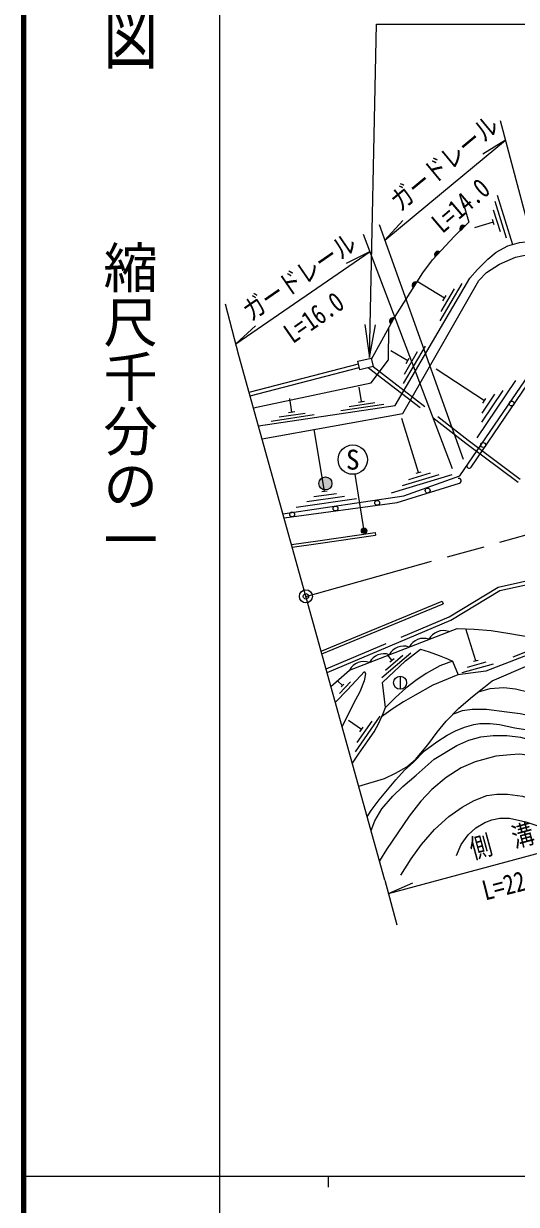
# Model space of a CAD drawing. Units: millimetres at full size, sheet at 1:1000; details may follow other scales. Extents: x 40000 to 680000, y 20000 to 380000.
# Drawn here: x 40000 to 85316, y 202409 to 310914 of the extents above; entities that cross this region are included whole.
import ezdxf
from ezdxf.enums import TextEntityAlignment as Align

# ---------------------------------------------------------------- set-up
doc = ezdxf.new("R2010")
doc.units = ezdxf.units.MM
doc.header["$LTSCALE"] = 1000
doc.header["$PDMODE"] = 32
doc.header["$PDSIZE"] = 500
doc.linetypes.add('CHAIN', pattern=[18.5, 12, -1.5, 3.5, -1.5])
doc.linetypes.add('DASHED', pattern=[7.5, 6, -1.5])
for name, color, linetype, lineweight in [('M-BGD', 7, 'Continuous', 25), ('M-BMK', 2, 'CHAIN', 13), ('M-BMK-OTRS', 5, 'Continuous', 25), ('M-BMK-SRVR', 3, 'Continuous', 25), ('M-STR-HTXT', 7, 'Continuous', 13), ('M-STR-STRC', 7, 'Continuous', 25), ('M-TTL', 2, 'Continuous', 140), ('M-TTL-BAND', 7, 'Continuous', 25)]:
    doc.layers.add(name, color=color, linetype=linetype, lineweight=lineweight)
doc.layers.add('M-OTRS', color=6, linetype='Continuous')
doc.styles.add('@ＭＳ ゴシック', font='')
doc.styles.add('ＭＳ ゴシック', font='')
doc.styles.get('@ＭＳ ゴシック').set_extended_font_data('@MS Gothic')
doc.styles.get('ＭＳ ゴシック').set_extended_font_data('MS Gothic')

# ---------------------------------------------------------------- blocks, each defined once
blk = doc.blocks.new('open_arrow')
at = {"color": 0, "linetype": 'Continuous', "lineweight": -2}
blk.add_lwpolyline([(7.5, 1.25), (0, 0), (7.5, -1.25)], dxfattribs=at)

msp = doc.modelspace()

# ---------------------------------------------------------------- hatches: boundary and pattern name
at = {"layer": 'M-BGD'}
for points in [[(80605, 292326), (80161, 291886, -0.84072)], [(78290, 289938), (77861, 289483, -0.84072)], [(76162, 287151), (75827, 286622, -0.84072)], [(74068, 283862), (73769, 283313, -0.84072)], [(67237, 268966, -1), (68266, 268349, -0.41421), (67443, 268142, -0.41421)]]:
    msp.add_hatch(color=256, dxfattribs=at).paths.add_polyline_path(points)
at = {"layer": 'M-STR-HTXT'}
msp.add_hatch(color=256, dxfattribs=at).paths.add_polyline_path([(71529, 264426, -1), (71090, 264187, -0.41421), (71190, 264526, -0.41421)])

# ---------------------------------------------------------------- linework, layer by layer
at = {"layer": 'M-BGD'}
for p, q in [((83552, 295138), (84955, 290611)), ((80409, 294445), (80937, 292655)), ((84391, 291213), (83355, 294556)), ((83840, 291775), (83218, 293781)), ((80161, 291886), (80605, 292326)), ((83185, 292672), (81466, 292139)), ((83258, 292438), (83113, 292906)), ((77861, 289483), (78290, 289938)), ((75827, 286622), (76162, 287151)), ((78704, 285685), (76195, 287204)), ((78311, 283596), (80338, 287044)), ((78406, 284468), (79622, 286537)), ((78562, 285444), (78846, 285927)), ((73769, 283313), (74068, 283862)), ((74925, 277838), (76952, 281286)), ((75318, 279927), (73766, 280839)), ((75020, 278710), (76236, 280779)), ((75176, 279685), (75460, 280168)), ((60739, 277047), (70783, 279649)), ((60833, 276710), (70861, 279308)), ((82370, 276246), (77953, 279148)), ((81709, 272862), (85267, 278115)), ((71070, 276177), (70870, 277512)), ((82134, 274292), (84097, 277190)), ((82154, 275124), (83331, 276863)), ((64651, 275217), (64467, 276477)), ((69172, 275347), (73128, 275938)), ((69923, 275732), (72296, 276087)), ((70793, 276135), (71347, 276218)), ((82233, 276043), (82508, 276449)), ((62752, 274387), (66708, 274979)), ((63504, 274773), (65877, 275127)), ((64374, 275176), (64928, 275258)), ((76320, 269666), (74789, 274634)), ((67679, 267956), (66733, 273622)), ((73842, 267792), (79420, 269471)), ((74852, 268472), (78203, 269480)), ((75418, 269018), (77429, 269623)), ((76085, 269595), (76554, 269736)), ((65060, 266493), (70602, 267280)), ((66047, 266997), (69513, 267489)), ((66690, 267452), (68769, 267747)), ((67436, 267921), (67921, 267990)), ((72325, 264138), (72360, 263891)), ((67368, 253231), (78494, 257830)), ((67436, 252988), (78590, 257599)), ((78494, 257830), (78590, 257599)), ((81584, 252372), (80651, 255303)), ((72935, 250818), (75595, 253093)), ((73272, 251501), (74868, 252866)), ((73875, 252411), (73487, 252865)), ((85017, 252738), (87350, 253636)), ((73689, 252252), (74061, 252571)), ((80333, 251276), (83222, 252082)), ((80814, 251784), (82548, 252267)), ((81382, 252316), (81786, 252429)), ((74624, 250943), (74624, 249743)), ((69335, 250095), (68867, 250531)), ((69044, 249342), (70066, 250440)), ((69216, 249967), (69455, 250223)), ((71066, 246048), (69886, 246873)), ((70510, 243996), (72802, 247274)), ((70673, 244858), (72049, 246825)), ((70906, 245818), (71226, 246277))]:
    msp.add_line(p, q, dxfattribs=at)
for points in [[(63849, 265873), (74959, 267522), (80118, 269348), (87676, 280421), (92391, 282360), (97357, 283795), (105402, 285837), (117339, 289181), (121033, 290254), (125599, 291520), (128560, 292475), (130609, 293702), (132762, 295182), (134135, 296580), (136734, 299462), (138256, 303057), (138647, 304058), (139562, 307231)], [(61603, 273942), (74155, 275819), (81037, 287523), (81725, 288330), (82677, 289253), (83457, 289899), (84537, 290497), (85612, 290790), (87858, 291046), (118486, 295106), (121178, 295486), (124430, 295848), (125438, 295989), (126225, 296201), (127062, 296544), (129654, 297804), (131640, 299056), (133109, 300202), (133551, 300566), (134407, 301694), (136232, 304182), (137621, 306815)], [(61930, 272767), (74875, 275073), (81872, 287313), (82557, 288054), (83753, 288823), (85246, 289462), (86389, 289706), (88827, 290031), (106713, 292550), (118486, 295106)], [(71996, 280083), (72938, 281786), (74014, 283763), (76715, 288024), (77606, 289212), (79639, 291369), (80937, 292655)], [(61143, 275594), (71959, 277901), (73560, 280003), (73590, 282984)], [(81151, 270153), (87939, 280096), (89394, 280695)], [(63957, 265485), (74343, 266902), (80092, 268672)], [(64634, 263055), (67058, 263387), (72325, 264138)], [(64701, 262812), (67093, 263139), (72360, 263891)], [(67909, 251289), (79284, 256084), (83784, 258810), (88454, 259832)], [(68266, 250006), (69981, 251505), (79874, 255342), (81429, 255264), (82997, 255134), (84717, 254884), (86485, 254551), (87596, 254255), (88706, 253804), (82517, 251423), (79942, 251060), (77644, 250118), (75994, 249196), (74947, 248602), (73997, 247991), (72923, 247212)], [(70230, 242948), (70807, 243768), (71665, 245020), (72237, 245838), (72659, 246616), (73059, 247519), (73265, 248068), (72990, 250376), (75130, 252343), (76485, 253416), (77309, 253177), (78223, 252845), (78987, 252542), (79440, 252333), (79959, 251067)], [(70818, 240836), (73178, 241531), (74198, 242031), (75242, 242603), (76045, 243295), (77169, 244639), (78023, 245811), (78847, 246800), (80013, 247999), (81292, 249065), (82308, 249920), (83088, 250513), (90288, 253608)], [(79440, 252333), (78283, 251887), (77032, 251187), (76059, 250546), (75140, 249861), (74186, 248982), (73265, 248068)], [(68668, 248560), (69774, 249686), (71349, 251377), (71449, 251162), (71314, 250533), (70909, 249514), (70319, 248368), (69291, 246324)], [(98839, 241197), (97612, 241967), (96583, 242702), (95869, 243274), (95065, 243986), (93807, 245013), (92145, 246260), (90391, 247563), (89307, 248228), (88166, 248806), (86477, 249448), (85219, 249764), (84168, 249885), (82864, 249785), (81800, 249493)], [(79484, 247455), (80365, 247783), (81262, 247913), (82556, 247913), (84445, 247682), (85651, 247515), (87491, 247105), (88772, 246661), (90551, 245977), (91809, 245395), (92942, 244666), (94291, 243695), (95865, 242414), (97128, 241377), (97853, 240689)], [(71602, 238021), (71950, 238597), (72711, 239572), (74234, 241421), (75022, 242313), (75825, 243022), (76862, 244072), (77986, 244917), (78939, 245517), (79723, 245929), (80554, 246268), (81390, 246513), (81947, 246588), (82917, 246596), (83751, 246500), (85183, 246214), (86961, 245935), (88036, 245641), (90776, 244583), (91682, 244207), (93233, 243279), (96201, 241049), (97188, 240183)], [(71954, 236756), (72308, 237640), (72941, 238744), (73960, 239924), (74869, 240810), (76094, 241836), (77745, 243320), (79844, 244583), (80938, 245057), (82050, 245384), (83165, 245483), (84444, 245483), (85679, 245343), (87051, 244988), (88932, 244209), (90916, 243295), (92417, 242413), (93830, 241490), (95970, 239951)], [(93764, 239548), (92781, 240348), (91969, 241068), (91179, 241615), (90017, 242192), (88851, 242799), (87723, 243317), (86991, 243553), (86318, 243699), (85597, 243774), (84781, 243728), (83436, 243588), (81514, 243076), (80224, 242514), (78869, 241651), (77541, 240539), (76515, 239464), (75446, 238093), (73378, 235012), (72726, 233980)], [(74695, 232658), (75627, 234162), (76580, 235494), (77794, 236858), (79118, 238054), (80321, 238910), (81447, 239527), (82607, 239992), (83509, 240114), (84495, 240114), (85882, 239908), (88428, 239128), (90479, 238228)], [(79816, 234468), (80239, 235486), (80878, 236363), (81571, 237002), (82427, 237510), (83066, 237749), (83781, 237900), (84692, 237889), (86187, 237554), (87380, 237164)]]:
    msp.add_lwpolyline(points, dxfattribs=at)
msp.add_lwpolyline([(70729, 279885), (71976, 280170), (72153, 279395), (70906, 279110)], close=True, dxfattribs=at)
at = {"layer": 'M-BGD', "linetype": 'DASHED'}
for points in [[(71711, 279294), (80670, 272373), (101172, 257034)], [(72153, 279395), (80883, 272650), (100062, 258185)], [(67814, 251629), (79124, 256397), (83652, 259140), (88379, 260174)]]:
    msp.add_lwpolyline(points, dxfattribs=at)
at = {"layer": 'M-BGD'}
for centre, radius in [((84875, 276007), 225), ((82268, 272187), 225), ((67752, 268657), 600), ((77151, 268002), 225), ((72514, 266880), 225), ((64697, 265813), 225), ((68680, 266357), 225), ((74624, 250343), 600)]:
    msp.add_circle(centre, radius, dxfattribs=at)
for centre, radius, start, end in [((80421, 292067), 318, 54.61712, 214.83485), ((78115, 289673), 318, 56.58494, 216.80267), ((76040, 286858), 318, 67.52174, 227.73947), ((73967, 283562), 318, 71.33452, 231.55225), ((80966, 270280), 225, 145.68372, 325.68372), ((80026, 268887), 225, 287.11258, 107.11258), ((78599, 253636), 1494, 70.29617, 152.09905), ((76775, 252929), 1494, 70.29617, 152.09905), ((73126, 251513), 1494, 70.29617, 152.09905), ((74950, 252221), 1494, 70.29617, 152.09905), ((71302, 250806), 1494, 70.29617, 152.09905)]:
    msp.add_arc(centre, radius, start, end, dxfattribs=at)
at = {"layer": 'M-BMK'}
msp.add_lwpolyline([(65962, 258284), (161987, 285047), (210057, 298531)], dxfattribs=at)
at = {"layer": 'M-BMK-OTRS'}
msp.add_line((73217, 232217), (59803, 280411), dxfattribs=at)
at = {"layer": 'M-BMK-SRVR'}
msp.add_circle((65962, 258284), 600, dxfattribs=at)
at = {"layer": 'M-OTRS'}
msp.add_point((65962, 258284), dxfattribs=at)
at = {"layer": 'M-STR-HTXT'}
for p, q in [((89448, 280876), (83839, 301985)), ((84312, 300207), (82223, 298917)), ((80446, 270854), (72718, 292419)), ((73219, 291022), (74876, 292833)), ((79435, 270001), (71262, 291541)), ((59522, 281477), (71860, 289967)), ((71860, 289967), (69663, 288870)), ((59803, 280411), (58560, 285121)), ((59522, 281477), (61331, 283136)), ((71310, 264307), (70483, 269513)), ((73217, 232217), (74317, 228106)), ((73547, 230984), (75807, 231943))]:
    msp.add_line(p, q, dxfattribs=at)
for points in [[(71807, 280246), (72444, 310863), (110431, 310863)], [(73219, 291022), (78427, 295322), (84312, 300207)], [(73547, 230984), (89167, 235162), (95763, 237156)]]:
    msp.add_lwpolyline(points, dxfattribs=at)
msp.add_circle((71310, 264307), 250, dxfattribs=at)
at = {"layer": 'M-STR-STRC'}
msp.add_circle((70271, 270846), 1350, dxfattribs=at)
at = {"layer": 'M-TTL'}
msp.add_line((40000, 380000), (40000, 20000), dxfattribs=at)
at = {"layer": 'M-TTL-BAND'}
for p, q in [((58000, 370000), (58000, 20000)), ((40000, 205000), (579000, 205000)), ((68000, 205000), (68000, 204000))]:
    msp.add_line(p, q, dxfattribs=at)

# ---------------------------------------------------------------- block references
at = {"layer": 'M-STR-HTXT', "xscale": 400, "yscale": 400, "rotation": 88.8}
msp.add_blockref('open_arrow', (71807, 280246), dxfattribs=at)

# ---------------------------------------------------------------- texts
at = {"layer": 'M-STR-HTXT', "style": 'ＭＳ ゴシック', "width": 0.8}
for s, rotation, p in [('ガードレール', 39.694, (79615, 296990)), ('L=14.0', 40.458, (81137, 293081)), ('ガードレール', 34.533, (66178, 286450)), ('L=16.0', 34.9, (67516, 282709)), ('側\u3000溝', 15.225, (84352, 234385)), ('L=22.0', 14.293, (85484, 230532))]:
    msp.add_text(s, height=1833, rotation=rotation, dxfattribs=at).set_placement(p, align=Align.BOTTOM_CENTER)
at = {"layer": 'M-STR-STRC', "style": 'ＭＳ ゴシック'}
msp.add_text('S', height=1833, dxfattribs=at).set_placement((70271, 270846), align=Align.MIDDLE_CENTER)
at = {"layer": 'M-TTL-BAND', "style": '@ＭＳ ゴシック', "width": 1.4}
msp.add_text('平  面  図', height=3666, rotation=270, dxfattribs=at).set_placement((49777, 306475), align=Align.MIDDLE_RIGHT)
at = {"layer": 'M-TTL-BAND', "style": '@ＭＳ ゴシック'}
msp.add_text('縮尺千分の一', height=3666, rotation=270, dxfattribs=at).set_placement((49777, 261030), align=Align.MIDDLE_RIGHT)

doc.saveas('drawing.dxf')
